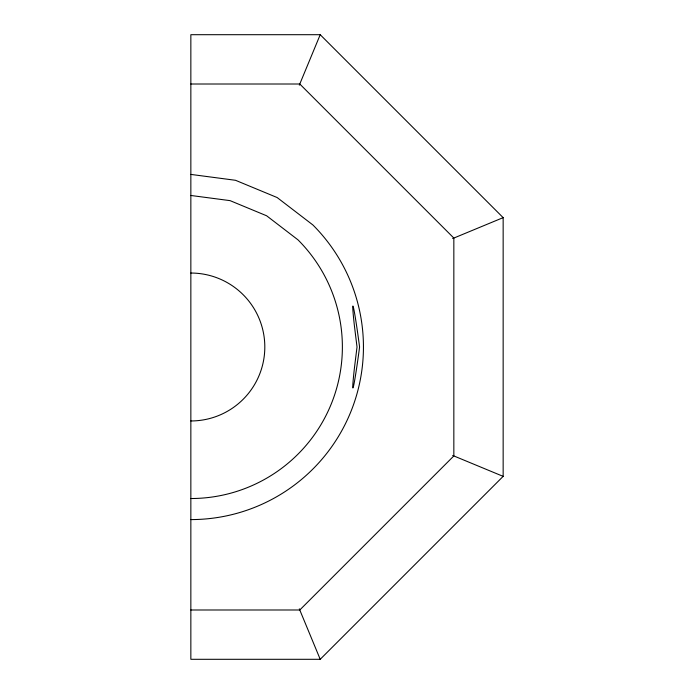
<?xml version="1.0" encoding="UTF-8"?>
<svg xmlns="http://www.w3.org/2000/svg" width="694" height="694" viewBox="0 0 694 694"><rect width="100%" height="100%" fill="white"/><g stroke="black" fill="none" stroke-linecap="round" stroke-linejoin="round"><path stroke-width="1.04" d="M354.487 367.542L357.02 347L354.487 326.458M299.305 85.171L320.212 34.7L190.85 34.7L190.85 659.3L320.212 659.3L503.15 476.362L503.15 217.638L320.212 34.7M452.679 238.545L503.15 217.638M190.85 84.009L299.782 84.009L453.841 238.068L453.841 455.932L299.782 609.991L190.85 609.991M190.85 174.411L235.518 180.293L277.14 197.538L312.89 224.96A172.589 172.589 0 0 1 190.85 519.589M190.85 195.474L230.07 200.635L266.617 215.773L297.995 239.855A151.526 151.526 0 0 1 190.85 498.526M452.679 455.455L503.15 476.362M299.305 608.829L320.212 659.3M354.487 367.551A40.877 1.267 -82.5 0 0 354.252 382.602A41.701 1.293 -82.5 0 0 359.587 347A41.701 1.293 82.5 0 0 354.252 311.398A40.877 1.267 82.5 0 0 354.487 326.449M190.85 273.037A73.963 73.963 0 0 1 264.813 347A73.963 73.963 0 0 1 190.85 420.963"/></g></svg>
